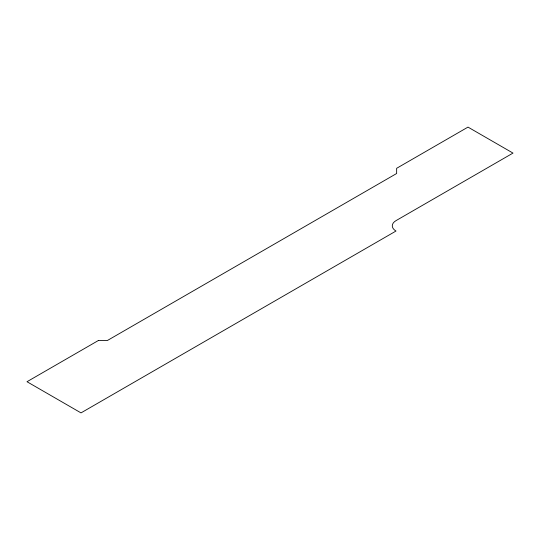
<?xml version="1.0" encoding="UTF-8"?>
<svg xmlns="http://www.w3.org/2000/svg" width="540" height="540" viewBox="0 0 540 540"><rect width="100%" height="100%" fill="white"/><g stroke="black" fill="none" stroke-linecap="round" stroke-linejoin="round"><path stroke-width="0.81" d="M98.354 340.524L27 381.719L81 412.891L396.002 231.032A12.731 7.351 0 0 1 396.002 220.637L513 153.09L467.998 127.109L396.644 168.305L396.644 173.502L107.352 340.524L98.354 340.524"/></g></svg>
